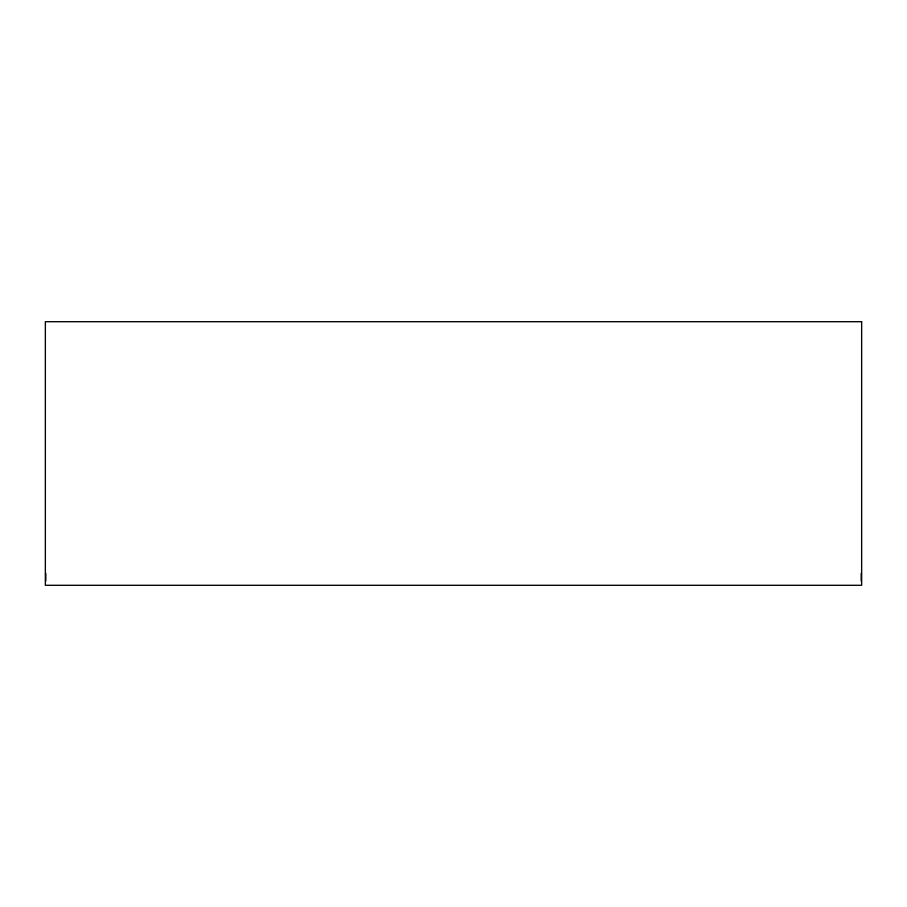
<?xml version="1.0" encoding="UTF-8"?>
<svg xmlns="http://www.w3.org/2000/svg" width="907" height="907" viewBox="0 0 907 907"><rect width="100%" height="100%" fill="white"/><g stroke="black" fill="none" stroke-linecap="round" stroke-linejoin="round"><path stroke-width="1.36" d="M861.219 573.394L861.219 581.047M45.781 573.394L45.781 581.047M861.65 321.702L45.35 321.702L45.35 585.298L861.65 585.298L861.65 321.702"/></g></svg>
